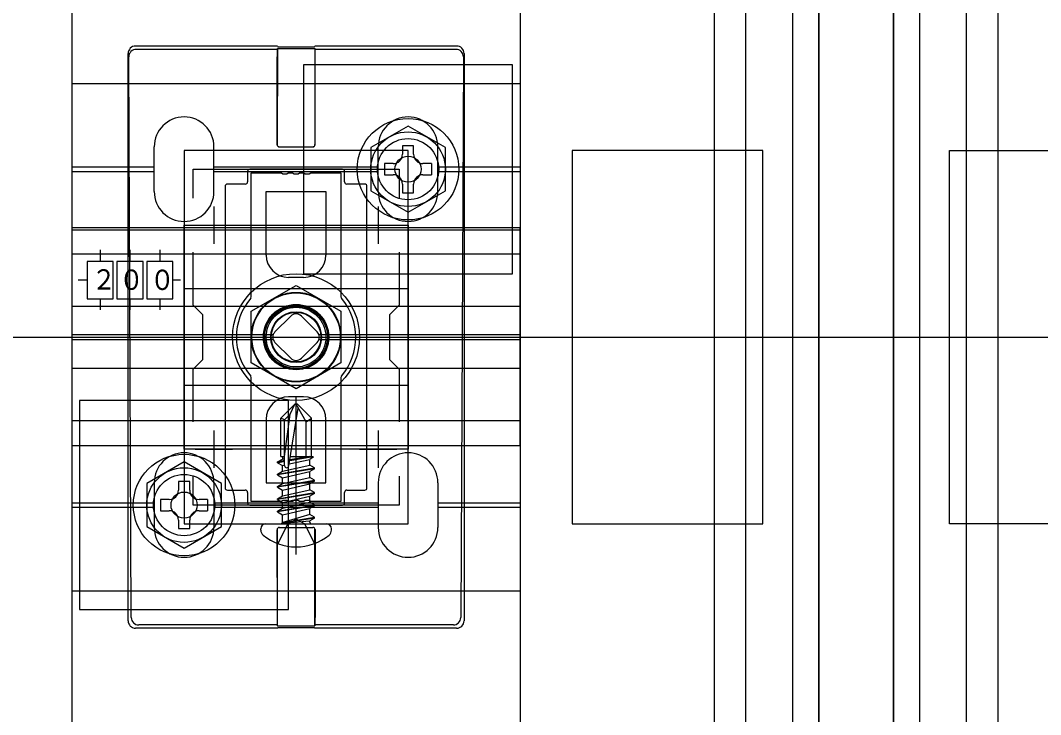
# Model space of a CAD drawing. Units: millimetres, scale not verified. Extents: x -875 to 875, y -1300 to 1292.
# Drawn here: x 46.1 to 182.7, y 784.7 to 877.7 of the extents above; entities that cross this region are included whole.
import ezdxf
from ezdxf.enums import TextEntityAlignment as Align

# ---------------------------------------------------------------- set-up
doc = ezdxf.new("R2010")
doc.units = ezdxf.units.MM
doc.header["$LTSCALE"] = 8
for name, color, linetype in [('0-2_YKK_11', 7, 'Continuous'), ('0-4_YKK_12', 2, 'Continuous'), ('0-5_YKK_13', 4, 'Continuous'), ('0-9_YSS_K', 3, 'Continuous')]:
    doc.layers.add(name, color=color, linetype=linetype)
doc.styles.add('ＭＳ ゴシック', font='')
doc.styles.get('ＭＳ ゴシック').set_extended_font_data('MS Gothic')

msp = doc.modelspace()

# ---------------------------------------------------------------- linework, layer by layer
at = {"layer": '0-2_YKK_11'}
for p, q in [((72, 852.8), (72, 847.8)), ((94, 852.8), (94, 847.8)), ((69.5, 850.3), (74.5, 850.3)), ((91.5, 850.3), (96.5, 850.3)), ((72, 822.8), (72, 817.8)), ((94, 822.8), (94, 817.8)), ((69.5, 820.3), (74.5, 820.3)), ((91.5, 820.3), (96.5, 820.3))]:
    msp.add_line(p, q, dxfattribs=at)
msp.add_lwpolyline([(68, 860.3), (68, 810.3), (98, 810.3), (98, 860.3)], close=True, dxfattribs=at)
for points in [[(69.2, 853.933), (69.2, 857.8), (96.8, 857.8), (96.8, 853.933)], [(69.2, 823.933), (69.2, 831), (70.5, 832.3), (70.5, 838.3), (69.2, 839.6), (69.2, 846.667)], [(96.8, 846.667), (96.8, 839.6), (95.5, 838.3), (95.5, 832.3), (96.8, 831), (96.8, 823.933)], [(96.8, 816.667), (96.8, 812.8), (69.2, 812.8), (69.2, 816.667)]]:
    msp.add_lwpolyline(points, dxfattribs=at)
at = {"layer": '0-4_YKK_12'}
for points in [[(143.152, 735.3), (153, 735.3), (153, 935.3)], [(172.848, 735.3), (163, 735.3), (163, 935.3)]]:
    msp.add_lwpolyline(points, dxfattribs=at)
msp.add_circle((83, 835.3), 6, dxfattribs=at)
at = {"layer": '0-5_YKK_13'}
for p, q in [((139, 930.3), (139, 740.3)), ((149.5, 930.3), (149.5, 740.3)), ((153, 930.3), (153, 740.3)), ((163, 930.3), (163, 740.3)), ((166.5, 930.3), (166.5, 740.3)), ((177, 930.3), (177, 740.3)), ((143.232, 736.481), (143.232, 899.369)), ((172.768, 899.369), (172.768, 736.481)), ((60.5, 797.299), (60.5, 873.3)), ((80.5, 874.3), (61.5, 874.3)), ((80.464, 873.858), (61.591, 873.858)), ((80.464, 873.858), (80.499, 873.963)), ((80.499, 873.963), (80.466, 861.101)), ((80.499, 873.963), (85.501, 873.963)), ((80.5, 874.3), (80.535, 874.195)), ((80.535, 874.195), (85.465, 874.195)), ((85.465, 874.195), (85.5, 874.3)), ((104.5, 874.3), (85.5, 874.3)), ((104.409, 873.858), (85.536, 873.858)), ((105.5, 873.3), (105.5, 797.299)), ((60.934, 797.736), (60.591, 872.853)), ((80.448, 861.082), (80.448, 872.859)), ((85.552, 861.082), (85.552, 872.859)), ((105.409, 872.853), (105.066, 797.736)), ((53, 869.3), (113, 869.3)), ((98.75, 860.95), (97.25, 860.95)), ((97.25, 860.95), (97.25, 859.8)), ((98.75, 859.8), (98.75, 860.95)), ((64, 854.8), (64, 860.8)), ((72, 854.8), (72, 860.8)), ((80.748, 860.783), (85.252, 860.783)), ((80.765, 860.8), (85.235, 860.8)), ((94, 854.8), (94, 860.8)), ((102, 854.8), (102, 860.8)), ((96, 858.55), (94.85, 858.55)), ((101.15, 858.55), (100, 858.55)), ((101.15, 858.55), (101.15, 857.05)), ((53, 858.1), (64, 858.1)), ((53, 857.5), (64, 857.5)), ((72, 858.1), (94, 858.1)), ((72, 857.5), (94, 857.5)), ((76.5, 857.5), (76.5, 856.1)), ((89.2, 857.8), (76.8, 857.8)), ((89.5, 856.1), (89.5, 857.5)), ((100, 857.05), (101.15, 857.05)), ((102, 858.1), (113, 858.1)), ((102, 857.5), (113, 857.5)), ((73.5, 855.5), (73.5, 815.1)), ((76.2, 855.8), (73.8, 855.8)), ((92.2, 855.8), (89.8, 855.8)), ((92.5, 815.1), (92.5, 855.5)), ((97.25, 855.8), (97.25, 854.65)), ((98.75, 854.65), (98.75, 855.8)), ((97.25, 854.65), (98.75, 854.65)), ((113, 849.659), (113, 850.008)), ((113, 820.77), (113, 849.659)), ((53, 846.45), (113, 846.45)), ((56.75, 847.01), (56.75, 845.45)), ((60.75, 847.01), (60.75, 845.45)), ((64.75, 847.01), (64.75, 845.45)), ((84, 843.3), (82, 843.3)), ((55, 842.95), (53.829, 842.95)), ((67.535, 842.95), (66.5, 842.95)), ((56.75, 840.45), (56.75, 838.975)), ((60.75, 840.45), (60.75, 838.975)), ((64.75, 840.45), (64.75, 838.975)), ((53, 839.45), (113, 839.45)), ((80.172, 836.007), (82.293, 838.128)), ((83.707, 838.128), (85.828, 836.007)), ((79.925, 835.6), (53, 835.6)), ((53, 835), (79.925, 835)), ((113, 835.6), (86.075, 835.6)), ((86.075, 835), (113, 835)), ((82.293, 832.472), (80.172, 834.593)), ((85.828, 834.593), (83.707, 832.472)), ((53, 831.15), (113, 831.15)), ((84, 827.3), (82, 827.3)), ((83, 806.2), (83, 827.302)), ((82.825, 826.3), (80.95, 824.425)), ((82.035, 818.047), (83.289, 825.799)), ((82.207, 824.974), (82.825, 826.3)), ((83.175, 826.3), (82.825, 826.3)), ((84.35, 823.962), (83, 826.3)), ((83.175, 826.3), (85.05, 824.425)), ((53, 824.15), (113, 824.15)), ((80.95, 819.3), (80.95, 824.425)), ((81.45, 824.218), (80.95, 824.425)), ((81.45, 819.3), (82.207, 824.974)), ((85.05, 819.3), (85.05, 824.425)), ((53, 820.77), (113, 820.77)), ((80.528, 818.597), (81.176, 818.97)), ((80.528, 818.597), (81.45, 818.805)), ((80.528, 818.479), (81.45, 818.687)), ((80.528, 818.479), (80.528, 818.597)), ((80.95, 819.3), (81.45, 819.3)), ((81.176, 819.3), (81.176, 818.97)), ((81.176, 818.97), (81.45, 819.032)), ((82.077, 818.309), (84.824, 818.929)), ((85.311, 819.276), (82.149, 818.749)), ((84.749, 819.3), (82.168, 818.87)), ((82.636, 819.3), (82.223, 819.207)), ((82.238, 819.3), (85.05, 819.3)), ((85.311, 819.21), (84.824, 818.929)), ((84.824, 818.146), (84.824, 818.929)), ((85.311, 819.276), (85.05, 819.3)), ((85.311, 819.276), (85.311, 819.276)), ((85.311, 819.276), (85.311, 819.21)), ((80.528, 818.479), (81.176, 818.105)), ((80.528, 816.949), (85.472, 817.773)), ((85.472, 817.655), (80.528, 816.831)), ((80.528, 816.949), (81.176, 817.322)), ((81.176, 818.105), (81.45, 818.167)), ((81.176, 817.322), (84.824, 818.146)), ((81.176, 817.322), (81.176, 818.105)), ((81.176, 816.457), (84.824, 817.281)), ((85.472, 817.773), (84.824, 818.146)), ((85.472, 817.655), (84.824, 817.281)), ((84.824, 816.499), (84.824, 817.281)), ((85.472, 817.655), (85.472, 817.773)), ((64, 815.8), (64, 809.8)), ((68.75, 815.95), (67.25, 815.95)), ((67.25, 815.95), (67.25, 814.8)), ((68.75, 814.8), (68.75, 815.95)), ((72, 815.8), (72, 809.8)), ((80.528, 816.831), (80.528, 816.949)), ((80.528, 816.831), (81.176, 816.457)), ((80.528, 815.301), (85.472, 816.125)), ((85.472, 816.007), (80.528, 815.183)), ((81.176, 815.675), (84.824, 816.499)), ((81.176, 815.675), (81.176, 816.457)), ((85.472, 816.125), (84.824, 816.499)), ((85.472, 816.007), (84.824, 815.633)), ((85.472, 816.007), (85.472, 816.125)), ((94, 815.8), (94, 809.8)), ((102, 815.8), (102, 809.8)), ((73.8, 814.8), (76.2, 814.8)), ((76.5, 814.5), (76.5, 813.1)), ((80.528, 815.301), (81.176, 815.675)), ((80.528, 815.183), (80.528, 815.301)), ((80.528, 815.183), (81.176, 814.809)), ((80.528, 813.653), (85.472, 814.477)), ((81.176, 814.809), (84.824, 815.633)), ((81.176, 814.027), (84.824, 814.851)), ((81.176, 814.027), (81.176, 814.809)), ((84.824, 814.851), (84.824, 815.633)), ((85.472, 814.477), (84.824, 814.851)), ((85.472, 814.359), (85.472, 814.477)), ((89.5, 813.1), (89.5, 814.5)), ((89.8, 814.8), (92.2, 814.8)), ((53, 813.1), (64, 813.1)), ((66, 813.55), (64.85, 813.55)), ((71.15, 813.55), (70, 813.55)), ((71.15, 813.55), (71.15, 812.05)), ((72, 813.1), (94, 813.1)), ((85.472, 814.359), (80.528, 813.535)), ((80.528, 813.653), (81.176, 814.027)), ((80.528, 813.535), (80.528, 813.653)), ((80.528, 813.535), (81.176, 813.161)), ((81.176, 813.161), (84.824, 813.985)), ((81.176, 812.379), (84.824, 813.203)), ((81.176, 812.379), (81.176, 813.161)), ((85.472, 814.359), (84.824, 813.985)), ((84.824, 813.203), (84.824, 813.985)), ((102, 813.1), (113, 813.1)), ((53, 812.5), (64, 812.5)), ((70, 812.05), (71.15, 812.05)), ((72, 812.5), (94, 812.5)), ((76.8, 812.8), (89.2, 812.8)), ((85.472, 812.711), (80.528, 811.887)), ((80.528, 812.005), (81.176, 812.379)), ((80.528, 811.887), (80.528, 812.005)), ((80.528, 811.887), (81.176, 811.514)), ((81.176, 811.514), (84.824, 812.338)), ((85.472, 812.711), (84.824, 812.338)), ((84.824, 811.555), (84.824, 812.338)), ((85.472, 812.711), (85.472, 812.829)), ((102, 812.5), (113, 812.5)), ((67.25, 810.8), (67.25, 809.65)), ((68.75, 809.65), (68.75, 810.8)), ((81.176, 810.5), (81.176, 811.514)), ((84.824, 811.555), (81.234, 810.475)), ((81.234, 810.475), (85.472, 811.181)), ((85.472, 811.063), (81.234, 810.357)), ((81.234, 810.357), (84.824, 810.69)), ((81.234, 810.357), (81.234, 810.475)), ((81.875, 810.3), (83, 810.898)), ((84.125, 810.3), (83, 810.898)), ((85.472, 811.063), (84.824, 810.69)), ((84.824, 810.5), (84.824, 810.69)), ((85.472, 811.063), (85.472, 811.181)), ((67.25, 809.65), (68.75, 809.65)), ((78.265, 809.438), (78.265, 809.6)), ((78.965, 810.3), (87.035, 810.3)), ((80.448, 809.518), (80.448, 797.741)), ((80.499, 796.637), (80.466, 809.499)), ((81.875, 810.3), (80.55, 807.643)), ((80.748, 809.817), (85.252, 809.817)), ((80.765, 809.8), (85.235, 809.8)), ((84.125, 810.3), (85.45, 807.643)), ((85.552, 809.518), (85.552, 797.741)), ((87.735, 809.438), (87.735, 809.6)), ((53, 801.3), (113, 801.3)), ((80.464, 796.742), (61.933, 796.742)), ((80.464, 796.742), (80.499, 796.637)), ((104.067, 796.742), (85.536, 796.742)), ((80.5, 796.3), (61.494, 796.3)), ((80.499, 796.637), (85.501, 796.637)), ((80.5, 796.3), (80.535, 796.405)), ((80.535, 796.405), (85.465, 796.405)), ((85.465, 796.405), (85.5, 796.3)), ((104.506, 796.3), (85.5, 796.3))]:
    msp.add_line(p, q, dxfattribs=at)
for points in [[(113, 934), (113, 736.6), (53, 736.6), (53, 934)], [(84, 871.8), (84, 843.8), (112, 843.8), (112, 871.8)], [(103, 860.687), (98, 863.574), (93, 860.687), (93, 854.913), (98, 852.026), (103, 854.913)], [(145.5, 860.3), (120, 860.3), (120, 810.3), (145.5, 810.3)], [(170.5, 860.3), (196, 860.3), (196, 810.3), (170.5, 810.3)], [(98, 850.3), (98, 820.3), (68, 820.3), (68, 850.3)], [(55, 840.45), (58.5, 840.45), (58.5, 845.45), (55, 845.45)], [(59, 840.45), (62.5, 840.45), (62.5, 845.45), (59, 845.45)], [(63, 840.45), (66.5, 840.45), (66.5, 845.45), (63, 845.45)], [(68, 828.8), (68, 841.8), (98, 841.8), (98, 828.8)], [(77, 838.764), (83, 842.228), (89, 838.764), (89, 831.836), (83, 828.372), (77, 831.836)], [(54, 826.8), (54, 798.8), (82, 798.8), (82, 826.8)], [(73, 815.687), (68, 818.574), (63, 815.687), (63, 809.913), (68, 807.026), (73, 809.913)]]:
    msp.add_lwpolyline(points, close=True, dxfattribs=at)
for points in [[(85.536, 873.858), (85.501, 873.963), (85.534, 861.101)], [(94.85, 858.55), (94.85, 857.05), (96, 857.05)], [(76.928, 840.508), (77, 840.704), (77, 857.3), (81.042, 857.3), (81.225, 857.18), (81.775, 857.18), (81.958, 857.3), (82.542, 857.3), (82.725, 857.18), (83.275, 857.18), (83.458, 857.3), (84.042, 857.3), (84.225, 857.18), (84.775, 857.18), (84.958, 857.3), (89, 857.3)], [(89, 857.3), (89, 840.704), (89.072, 840.508)], [(79, 846.3), (79, 854.8), (87, 854.8), (87, 846.3)], [(53, 849.659), (53, 850.008), (113, 850.008)], [(53, 820.77), (53, 849.659), (113, 849.659)], [(89.072, 830.092), (89, 829.896), (89, 813.3), (84.958, 813.3), (84.775, 813.42), (84.225, 813.42), (84.042, 813.3), (83.458, 813.3), (83.275, 813.42), (82.725, 813.42), (82.542, 813.3), (81.958, 813.3), (81.775, 813.42), (81.225, 813.42), (81.042, 813.3), (77, 813.3), (77, 829.896), (76.928, 830.092)], [(79, 824.3), (79, 815.8), (87, 815.8), (87, 824.3)], [(81.45, 818.094), (81.45, 824.218), (82.207, 824.974)], [(84.35, 819.3), (84.35, 823.962), (85.05, 824.425)], [(64.85, 813.55), (64.85, 812.05), (66, 812.05)], [(80.528, 812.005), (85.472, 812.829), (84.824, 813.203)], [(85.472, 811.063), (85.472, 811.181), (84.824, 811.555)], [(85.536, 796.742), (85.501, 796.637), (85.534, 809.499)]]:
    msp.add_lwpolyline(points, dxfattribs=at)
for centre, radius in [((98, 857.8), 6.8), ((98, 857.8), 5), ((98, 857.8), 4.1), ((98, 857.8), 1.75), ((83, 835.3), 8.5), ((83, 835.3), 8.5), ((83, 835.3), 5.928), ((83, 835.3), 4.375), ((83, 835.3), 4.25), ((83, 835.3), 4.25), ((83, 835.203), 4.245), ((83, 835.3), 4), ((83, 835.3), 4), ((83, 835.3), 4), ((83, 835.3), 3.4), ((83, 835.3), 3.324), ((83, 835.3), 3.32), ((68, 812.8), 6.8), ((68, 812.8), 5), ((68, 812.8), 4.1), ((68, 812.8), 1.75)]:
    msp.add_circle(centre, radius, dxfattribs=at)
for centre, radius, start, end in [((61.5, 873.3), 1, 90, 180), ((61.591, 872.858), 1, 90, 180.2617), ((104.409, 872.858), 1, 359.7383, 90), ((104.5, 873.3), 1, 0, 90), ((68, 860.8), 4, 0, 180), ((98, 860.8), 4, 0, 180), ((96, 859.8), 1.25, 270, 0), ((100, 859.8), 1.25, 180, 270), ((96, 855.8), 1.25, 0, 90), ((100, 855.8), 1.25, 90, 180), ((68, 854.8), 4, 180, 0), ((98, 854.8), 4, 180, 0), ((82, 846.3), 3, 180.00001, 269.99999), ((84, 846.3), 3, 270.00001, 359.99999), ((83, 835.3), 8, 139.3793, 220.6207), ((83, 835.3), 8, 319.3793, 40.6207), ((83, 835.3), 4.25, 359.99999, 180.00001), ((83, 837.421), 1, 45, 135), ((82.999, 835.402), 4.25, 183.27666, 357.50585), ((80.879, 835.3), 1, 135, 225), ((85.121, 835.3), 1, 315, 45), ((83, 833.179), 1, 225, 315), ((82, 824.3), 3, 90.00001, 179.99999), ((84, 824.3), 3, 0.00001, 89.99999), ((68, 815.8), 4, 0, 180), ((98, 815.8), 4, 0, 180), ((81.744, 818.094), 0.294, 180, 270), ((81.744, 818.094), 0.294, 270, 350.8071), ((66, 814.8), 1.25, 270, 0), ((70, 814.8), 1.25, 180, 270), ((66, 810.8), 1.25, 0, 90), ((70, 810.8), 1.25, 90, 180), ((80.976, 810.5), 0.2, 270, 360), ((85.024, 810.5), 0.2, 180, 270), ((68, 809.8), 4, 180, 0), ((78.965, 809.6), 0.7, 90, 180), ((79.127, 809.438), 0.862, 180, 230.87645), ((87.035, 809.6), 0.7, 0, 90), ((86.873, 809.438), 0.862, 309.12355, 0), ((98, 809.8), 4, 180, 0), ((83, 814.2), 7, 230.87645, 270), ((83, 814.2), 7, 270, 309.12355), ((61.936, 797.744), 1.002, 180.44387, 269.81844), ((104.064, 797.744), 1.002, 270.18156, 359.55613)]:
    msp.add_arc(centre, radius, start, end, dxfattribs=at)
for centre, major_axis, ratio, start_param, end_param in [((80.465, 872.859), (0, -1), 0.017455, 3.1939525, 4.712389), ((85.535, 872.859), (0, -1), 0.017455, 1.5707963, 3.0892328), ((80.748, 861.083), (0.212, 0.212), 0.999695, 2.3563468, 3.9268385), ((80.766, 861.101), (-0.123, -0.275), 0.996125, 5.1323772, 6.702869), ((85.234, 861.101), (0.123, -0.275), 0.996125, 5.8635017, 7.4339934), ((85.252, 861.083), (-0.212, 0.212), 0.999695, 2.3563468, 3.9268385), ((76.8, 857.5), (-0.212, 0.212), 0.999695, 5.4979394, 7.0684312), ((89.2, 857.5), (0.212, 0.212), 0.999695, 5.4979394, 7.0684312), ((73.8, 855.5), (-0.212, 0.212), 0.999695, 5.4979394, 7.0684312), ((76.2, 856.1), (0.212, -0.212), 0.999695, 5.4979394, 7.0684312), ((89.8, 856.1), (-0.212, -0.212), 0.999695, 5.4979394, 7.0684312), ((92.2, 855.5), (0.212, 0.212), 0.999695, 5.4979394, 7.0684312), ((73.8, 815.1), (-0.212, -0.212), 0.999695, 5.4979394, 7.0684312), ((76.2, 814.5), (0.212, 0.212), 0.999695, 5.4979394, 7.0684312), ((89.8, 814.5), (-0.212, 0.212), 0.999695, 5.4979394, 7.0684312), ((92.2, 815.1), (0.212, -0.212), 0.999695, 5.4979394, 7.0684312), ((76.8, 813.1), (-0.212, -0.212), 0.999695, 5.4979394, 7.0684312), ((89.2, 813.1), (0.212, -0.212), 0.999695, 5.4979394, 7.0684312), ((80.748, 809.517), (0.212, -0.212), 0.999695, 2.3563468, 3.9268385), ((80.766, 809.499), (-0.123, 0.275), 0.996125, 5.8635017, 7.4339934), ((85.234, 809.499), (0.123, 0.275), 0.996125, 5.1323772, 6.702869), ((85.252, 809.517), (-0.212, -0.212), 0.999695, 2.3563468, 3.9268385), ((61.501, 797.306), (0.487, 0.883), 0.991424, 2.0784135, 3.641926), ((80.465, 797.741), (0, 1), 0.017455, 1.5707963, 3.0892328), ((85.535, 797.741), (0, 1), 0.017455, 3.1939525, 4.712389), ((104.499, 797.306), (-0.487, 0.883), 0.991424, 2.6412593, 4.2047718)]:
    msp.add_ellipse(centre, major_axis=major_axis, ratio=ratio, start_param=start_param, end_param=end_param, dxfattribs=at)
at = {"layer": '0-9_YSS_K'}
msp.add_line((-167, 835.3), (827.228, 835.3), dxfattribs=at)

# ---------------------------------------------------------------- texts
at = {"layer": '0-5_YKK_13', "style": 'ＭＳ ゴシック', "width": 0.9}
for s, p in [('２', (55.594, 840.868)), ('０', (59.283, 840.828)), ('０', (63.42, 840.81))]:
    msp.add_text(s, height=2.711, dxfattribs=at).set_placement(p, align=Align.BOTTOM_LEFT)

doc.saveas('drawing.dxf')
